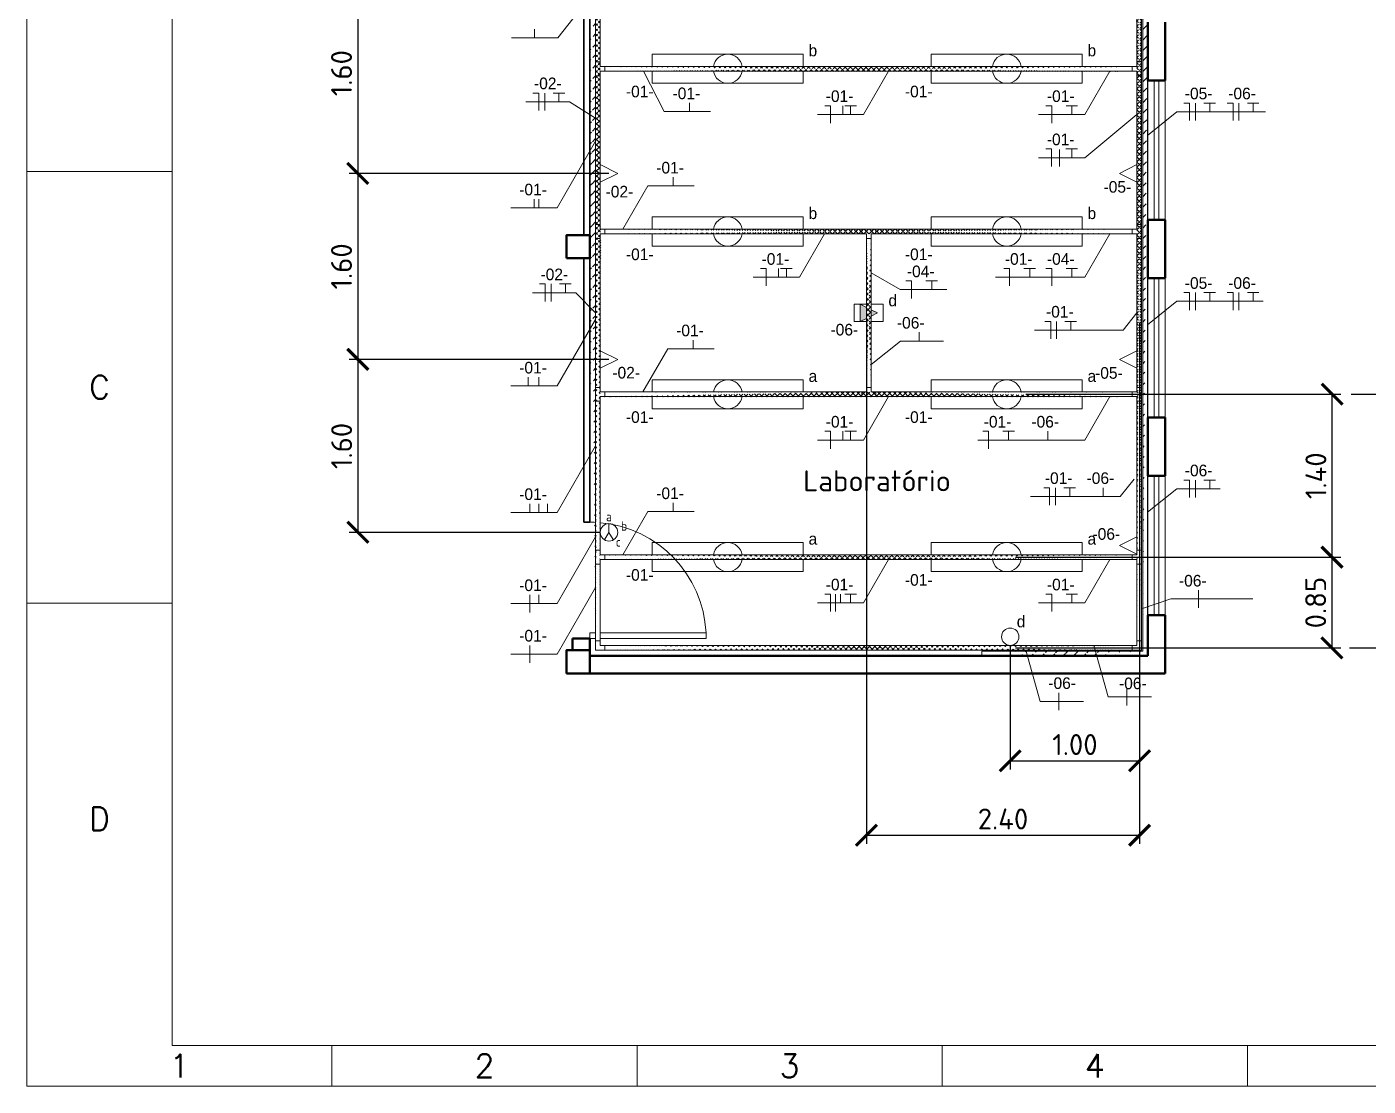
# Model space of a CAD drawing. Header units: metres. Extents: x 27.1 to 72, y 1.1 to 15.9.
# Drawn here: x 51.02 to 62.56, y 1.07 to 10.18 of the extents above; entities that cross this region are included whole.
import ezdxf
from ezdxf.enums import TextEntityAlignment as Align

# ---------------------------------------------------------------- set-up
doc = ezdxf.new("R2010")
doc.units = ezdxf.units.M
doc.header["$LTSCALE"] = 0.5
doc.header["$PDMODE"] = 34
for name, color, linetype, lineweight in [('018_Cotas', 1, 'Continuous', 18), ('018_Eletrocalha', 94, 'Continuous', 18), ('018_Portas_e_Janelas', 244, 'Continuous', 18), ('018_Simbologia', 3, 'Continuous', 18), ('035_Divisória', 5, 'Continuous', 35), ('035_Textos', 5, 'Continuous', 35), ('050_Alvenaria', 7, 'Continuous', 50), ('Cota', 3, 'Continuous', 13), ('Legenda', 1, 'Continuous', 18), ('Texto', 40, 'Continuous', 18)]:
    doc.layers.add(name, color=color, linetype=linetype, lineweight=lineweight)
doc.styles.add('DT', font='isocpeur.ttf')
doc.styles.add('N_CIRCUITO', font='isocp.shx', dxfattribs={"height": 0.125})
doc.styles.add('ROMANS', font='romans', dxfattribs={"height": 2.5})
doc.dimstyles.new('DTA', dxfattribs={"dimscale": 0, "dimtxt": 0.18, "dimasz": 0.18, "dimexe": 0.075, "dimexo": 0.075, "dimgap": 0.05, "dimtad": 1, "dimzin": 1, "dimdsep": 46, "dimtxsty": 'DT', "dimblk": 'ARCHTICK', "dimcen": 0, "dimadec": 0, "dimazin": 0, "dimtm": 1e-09, "dimtfac": 0.7, "dimtmove": 0, "dimatfit": 3, "dimldrblk": 'ARCHTICK', "dimfxl": 1, "dimtolj": 1, "dimarcsym": 0})
pattern_1 = [(0, (50.212, 2.841), (0, 6.985), [5.08, -1.905]), (90, (50.212, 2.841), (-6.985, 4e-16), [5.08, -1.905])]

# ---------------------------------------------------------------- blocks, each defined once
blk = doc.blocks.new('_ArchTick')
at = {"color": 0, "linetype": 'ByBlock', "const_width": 0.15}
blk.add_lwpolyline([(-0.5, -0.5), (0.5, 0.5)], dxfattribs=at)
blk = doc.blocks.new('*D19')
at = {"layer": '018_Cotas', "color": 0, "lineweight": -2, "transparency": 16777216}
for p, q in [((56.031, 10.643), (53.795, 10.643)), ((53.87, 10.643), (53.87, 8.918)), ((56.031, 8.918), (53.795, 8.918))]:
    blk.add_line(p, q, dxfattribs=at)
at = {"layer": 'Defpoints', "color": 0, "transparency": 16777216}
for p in [(56.106, 10.643), (53.87, 8.918), (56.106, 8.918)]:
    blk.add_point(p, dxfattribs=at)
at = {"layer": '018_Cotas', "color": 0, "lineweight": -2, "transparency": 16777216, "xscale": 0.18, "yscale": 0.18, "zscale": 0.18}
for p, rotation in [((53.87, 10.643), 90), ((53.87, 8.918), 270)]:
    blk.add_blockref('_ArchTick', p, dxfattribs=dict(at, rotation=rotation))
at = {"layer": '018_Cotas', "color": 0, "transparency": 16777216, "insert": (53.73, 9.78), "char_height": 0.18, "attachment_point": 5, "rotation": 90, "style": 'DT'}
blk.add_mtext('\\A1;1.60', dxfattribs=at)
blk = doc.blocks.new('*D20')
at = {"layer": '018_Cotas', "color": 0, "lineweight": -2, "transparency": 16777216}
for p, q in [((56.031, 8.918), (53.795, 8.918)), ((53.87, 8.918), (53.87, 7.318)), ((56.031, 7.318), (53.795, 7.318))]:
    blk.add_line(p, q, dxfattribs=at)
at = {"layer": 'Defpoints', "color": 0, "transparency": 16777216}
for p in [(56.106, 8.918), (53.87, 7.318), (56.106, 7.318)]:
    blk.add_point(p, dxfattribs=at)
at = {"layer": '018_Cotas', "color": 0, "lineweight": -2, "transparency": 16777216, "xscale": 0.18, "yscale": 0.18, "zscale": 0.18}
for p, rotation in [((53.87, 8.918), 90), ((53.87, 7.318), 270)]:
    blk.add_blockref('_ArchTick', p, dxfattribs=dict(at, rotation=rotation))
at = {"layer": '018_Cotas', "color": 0, "transparency": 16777216, "insert": (53.73, 8.118), "char_height": 0.18, "attachment_point": 5, "rotation": 90, "style": 'DT'}
blk.add_mtext('\\A1;1.60', dxfattribs=at)
blk = doc.blocks.new('*D21')
at = {"layer": '018_Cotas', "color": 0, "lineweight": -2, "transparency": 16777216}
for p, q in [((56.031, 7.318), (53.796, 7.318)), ((53.871, 7.318), (53.871, 5.831)), ((55.956, 5.831), (53.796, 5.831))]:
    blk.add_line(p, q, dxfattribs=at)
at = {"layer": 'Defpoints', "color": 0, "transparency": 16777216}
for p in [(56.106, 7.318), (53.871, 5.831), (56.031, 5.831)]:
    blk.add_point(p, dxfattribs=at)
at = {"layer": '018_Cotas', "color": 0, "lineweight": -2, "transparency": 16777216, "xscale": 0.18, "yscale": 0.18, "zscale": 0.18}
for p, rotation in [((53.871, 7.318), 90), ((53.871, 5.831), 270)]:
    blk.add_blockref('_ArchTick', p, dxfattribs=dict(at, rotation=rotation))
at = {"layer": '018_Cotas', "color": 0, "transparency": 16777216, "insert": (53.731, 6.574), "char_height": 0.18, "attachment_point": 5, "rotation": 90, "style": 'DT'}
blk.add_mtext('\\A1;1.60', dxfattribs=at)
blk = doc.blocks.new('*D22')
at = {"layer": '018_Cotas', "color": 0, "lineweight": -2, "transparency": 16777216}
for p, q in [((59.528, 5.618), (62.326, 5.618)), ((62.251, 5.618), (62.251, 4.837)), ((59.528, 4.837), (62.326, 4.837))]:
    blk.add_line(p, q, dxfattribs=at)
at = {"layer": 'Defpoints', "color": 0, "transparency": 16777216}
for p in [(59.453, 5.618), (59.453, 4.837), (62.251, 4.837)]:
    blk.add_point(p, dxfattribs=at)
at = {"layer": '018_Cotas', "color": 0, "lineweight": -2, "transparency": 16777216, "xscale": 0.18, "yscale": 0.18, "zscale": 0.18}
for p, rotation in [((62.251, 5.618), 90), ((62.251, 4.837), 270)]:
    blk.add_blockref('_ArchTick', p, dxfattribs=dict(at, rotation=rotation))
at = {"layer": '018_Cotas', "color": 0, "transparency": 16777216, "insert": (62.111, 5.227), "char_height": 0.18, "attachment_point": 5, "rotation": 90, "style": 'DT'}
blk.add_mtext('\\A1;0.85', dxfattribs=at)
blk = doc.blocks.new('*D23')
at = {"layer": '018_Cotas', "color": 0, "lineweight": -2, "transparency": 16777216}
for p, q in [((62.416, 7.018), (63.851, 7.018)), ((63.776, 4.837), (63.776, 7.018)), ((62.401, 4.837), (63.851, 4.837))]:
    blk.add_line(p, q, dxfattribs=at)
at = {"layer": 'Defpoints', "color": 0, "transparency": 16777216}
for p in [(62.341, 7.018), (63.776, 7.018), (62.326, 4.837)]:
    blk.add_point(p, dxfattribs=at)
at = {"layer": '018_Cotas', "color": 0, "lineweight": -2, "transparency": 16777216, "xscale": 0.18, "yscale": 0.18, "zscale": 0.18}
for p, rotation in [((63.776, 7.018), 90), ((63.776, 4.837), 270)]:
    blk.add_blockref('_ArchTick', p, dxfattribs=dict(at, rotation=rotation))
at = {"layer": '018_Cotas', "color": 0, "transparency": 16777216, "insert": (63.636, 5.927), "char_height": 0.18, "attachment_point": 5, "rotation": 90, "style": 'DT'}
blk.add_mtext('\\A1;2.25', dxfattribs=at)
blk = doc.blocks.new('*D24')
at = {"layer": '018_Cotas', "color": 0, "lineweight": -2, "transparency": 16777216}
for p, q in [((58.246, 7.663), (58.246, 3.151)), ((60.596, 7.633), (60.596, 3.151)), ((58.246, 3.226), (60.596, 3.226))]:
    blk.add_line(p, q, dxfattribs=at)
at = {"layer": 'Defpoints', "color": 0, "transparency": 16777216}
for p in [(58.246, 7.738), (60.596, 7.708), (60.596, 3.226)]:
    blk.add_point(p, dxfattribs=at)
at = {"layer": '018_Cotas', "color": 0, "lineweight": -2, "transparency": 16777216, "xscale": 0.18, "yscale": 0.18, "zscale": 0.18, "rotation": 180}
blk.add_blockref('_ArchTick', (58.246, 3.226), dxfattribs=at)
at = {"layer": '018_Cotas', "color": 0, "lineweight": -2, "transparency": 16777216, "xscale": 0.18, "yscale": 0.18, "zscale": 0.18}
blk.add_blockref('_ArchTick', (60.596, 3.226), dxfattribs=at)
at = {"layer": '018_Cotas', "color": 0, "transparency": 16777216, "insert": (59.421, 3.366), "char_height": 0.18, "attachment_point": 5, "style": 'DT'}
blk.add_mtext('\\A1;2.40', dxfattribs=at)
blk = doc.blocks.new('*D25')
at = {"layer": '018_Cotas', "color": 0, "lineweight": -2, "transparency": 16777216}
for p, q in [((59.483, 4.858), (59.483, 3.791)), ((60.596, 4.858), (60.596, 3.791)), ((59.483, 3.866), (60.596, 3.866))]:
    blk.add_line(p, q, dxfattribs=at)
at = {"layer": 'Defpoints', "color": 0, "transparency": 16777216}
for p in [(59.483, 4.933), (60.596, 4.933), (60.596, 3.866)]:
    blk.add_point(p, dxfattribs=at)
at = {"layer": '018_Cotas', "color": 0, "lineweight": -2, "transparency": 16777216, "xscale": 0.18, "yscale": 0.18, "zscale": 0.18, "rotation": 180}
blk.add_blockref('_ArchTick', (59.483, 3.866), dxfattribs=at)
at = {"layer": '018_Cotas', "color": 0, "lineweight": -2, "transparency": 16777216, "xscale": 0.18, "yscale": 0.18, "zscale": 0.18}
blk.add_blockref('_ArchTick', (60.596, 3.866), dxfattribs=at)
at = {"layer": '018_Cotas', "color": 0, "transparency": 16777216, "insert": (60.04, 4.006), "char_height": 0.18, "attachment_point": 5, "style": 'DT'}
blk.add_mtext('\\A1;1.00', dxfattribs=at)
blk = doc.blocks.new('*D26')
at = {"layer": '018_Cotas', "color": 0, "lineweight": -2, "transparency": 16777216}
for p, q in [((59.618, 7.019), (62.328, 7.019)), ((62.253, 5.618), (62.253, 7.019)), ((61.002, 5.618), (62.328, 5.618))]:
    blk.add_line(p, q, dxfattribs=at)
at = {"layer": 'Defpoints', "color": 0, "transparency": 16777216}
for p in [(59.543, 7.019), (62.253, 7.019), (60.927, 5.618)]:
    blk.add_point(p, dxfattribs=at)
at = {"layer": '018_Cotas', "color": 0, "lineweight": -2, "transparency": 16777216, "xscale": 0.18, "yscale": 0.18, "zscale": 0.18}
for p, rotation in [((62.253, 7.019), 90), ((62.253, 5.618), 270)]:
    blk.add_blockref('_ArchTick', p, dxfattribs=dict(at, rotation=rotation))
at = {"layer": '018_Cotas', "color": 0, "transparency": 16777216, "insert": (62.113, 6.318), "char_height": 0.18, "attachment_point": 5, "rotation": 90, "style": 'DT'}
blk.add_mtext('\\A1;1.40', dxfattribs=at)

msp = doc.modelspace()

# ---------------------------------------------------------------- hatches: boundary and pattern name
at = {"layer": '018_Cotas'}
h = msp.add_hatch(dxfattribs=at)
h.set_pattern_fill('ANSI31', color=3, scale=0.02)
edge = h.paths.add_edge_path()
edge.add_line((60.623, 13.45), (60.623, 4.808))
edge.add_line((60.663, 10.168), (60.663, 4.768))
edge.add_line((60.666, 11.418), (60.666, 10.218))
edge.add_line((60.666, 13.118), (60.666, 11.918))
edge.add_line((60.666, 13.468), (60.666, 13.118))
h = msp.add_hatch(dxfattribs=at)
h.set_pattern_fill('ANSI31', color=3, scale=0.02)
edge = h.paths.add_edge_path()
edge.add_line((55.866, 13.368), (55.866, 11.028))
edge.add_line((55.916, 4.818), (55.916, 13.355))
edge.add_line((55.866, 5.918), (55.866, 10.168))
h = msp.add_hatch(dxfattribs=at)
h.set_pattern_fill('ANSI37', color=3, scale=0.01)
h.set_pattern_definition([(45, (0, 0.027033), (-0.02245064, 0.02245064), []), (135, (0, 0.027033), (-0.02245064, -0.02245064), [])])
edge = h.paths.add_edge_path()
edge.add_line((55.916, 4.898), (55.916, 13.382))
edge.add_line((55.956, 4.898), (55.956, 5.534))
edge.add_line((55.956, 5.706), (55.956, 6.958))
edge.add_line((55.956, 7.105), (55.96, 8.329))
edge.add_line((55.956, 8.505), (55.956, 9.745))
edge.add_line((55.956, 9.904), (55.956, 11.142))
edge.add_line((55.956, 11.262), (55.956, 12.538))
edge.add_line((55.956, 12.703), (55.956, 13.382))
h = msp.add_hatch(dxfattribs=at)
h.set_pattern_fill('ANSI37', color=3, scale=0.01)
h.set_pattern_definition([(45, (0, -0.008826), (-0.02245064, 0.02245064), []), (135, (0, -0.008826), (-0.02245064, -0.02245064), [])])
edge = h.paths.add_edge_path()
edge.add_line((60.613, 13.355), (60.613, 4.898))
edge.add_line((60.573, 12.709), (60.573, 13.346))
edge.add_line((60.573, 11.283), (60.573, 12.547))
edge.add_line((60.568, 9.877), (60.573, 11.109))
edge.add_line((60.573, 8.513), (60.573, 9.719))
edge.add_line((60.573, 8.323), (60.573, 7.103))
edge.add_line((60.573, 6.929), (60.573, 5.718))
edge.add_line((60.573, 5.549), (60.573, 4.898))
h = msp.add_hatch(dxfattribs=at)
h.set_pattern_fill('ANSI37', color=3, scale=0.01)
h.set_pattern_definition([(45, (0.005158, -0.001502), (-0.02245064, 0.02245064), []), (135, (0.005158, -0.001502), (-0.02245064, -0.02245064), [])])
edge = h.paths.add_edge_path()
edge.add_line((60.495, 9.794), (55.961, 9.796))
edge.add_line((60.495, 9.834), (55.961, 9.836))
h = msp.add_hatch(dxfattribs=at)
h.set_pattern_fill('ANSI37', color=3, scale=0.01)
h.set_pattern_definition([(45, (-0.058863, 0), (-0.02245064, 0.02245064), []), (135, (-0.058863, 0), (-0.02245064, -0.02245064), [])])
edge = h.paths.add_edge_path()
edge.add_line((58.206, 8.398), (55.996, 8.398))
edge.add_line((60.514, 8.438), (55.996, 8.438))
edge.add_line((60.514, 8.398), (58.326, 8.398))
h = msp.add_hatch(dxfattribs=at)
h.set_pattern_fill('ANSI37', color=3, scale=0.01)
edge = h.paths.add_edge_path()
edge.add_line((58.286, 8.398), (58.286, 7.078))
edge.add_line((58.246, 8.398), (58.246, 7.078))
h = msp.add_hatch(dxfattribs=at)
h.set_pattern_fill('ANSI37', color=3, scale=0.01)
h.set_pattern_definition([(45, (0.0061, -0.001617), (-0.02245064, 0.02245064), []), (135, (0.0061, -0.001617), (-0.02245064, -0.02245064), [])])
edge = h.paths.add_edge_path()
edge.add_line((60.502, 6.996), (55.962, 6.996))
edge.add_line((58.206, 7.038), (55.962, 7.036))
edge.add_line((60.502, 7.036), (58.326, 7.038))
h = msp.add_hatch(dxfattribs=at)
h.set_pattern_fill('ANSI37', color=3, scale=0.01)
h.set_pattern_definition([(45, (-0.02014, -0.001342), (-0.02245064, 0.02245064), []), (135, (-0.02014, -0.001342), (-0.02245064, -0.02245064), [])])
edge = h.paths.add_edge_path()
edge.add_line((60.553, 5.596), (55.996, 5.598))
edge.add_line((60.553, 5.636), (55.996, 5.636))
h = msp.add_hatch(dxfattribs=at)
h.set_pattern_fill('ANSI37', color=3, scale=0.01)
h.set_pattern_definition([(45, (0.035634, 0), (-0.02245064, 0.02245064), []), (135, (0.035634, 0), (-0.02245064, -0.02245064), [])])
edge = h.paths.add_edge_path()
edge.add_line((60.533, 4.818), (55.951, 4.818))
edge.add_line((60.569, 4.858), (55.991, 4.858))
h = msp.add_hatch(dxfattribs=at)
h.set_pattern_fill('ANSI31', color=3, scale=0.02)
h.set_pattern_definition([(45, (3.262815, 0), (-0.04490128, 0.04490128), [])])
edge = h.paths.add_edge_path()
edge.add_line((60.663, 4.808), (59.178, 4.818))
edge.add_line((60.663, 4.768), (59.128, 4.768))
at = {"layer": '018_Simbologia'}
h = msp.add_hatch(dxfattribs=at)
h.set_pattern_fill('ANGLE', color=256)
h.set_pattern_definition(pattern_1)
h.paths.add_polyline_path([(60.058, 9.59), (60.058, 9.74), (59.692, 9.63), (59.558, 9.59)])
h.paths.add_polyline_path([(59.592, 9.411), (59.709, 9.411), (59.709, 9.561), (59.592, 9.561)], flags=9)
h = msp.add_hatch(color=256, dxfattribs=at)
h.dxf.hatch_style = 1
h.paths.add_polyline_path([(58.286, 7.745), (58.286, 7.69), (58.341, 7.718)])
h.paths.add_polyline_path([(58.246, 7.67), (58.246, 7.765), (58.191, 7.793), (58.191, 7.643)])
h = msp.add_hatch(dxfattribs=at)
h.set_pattern_fill('ANGLE', color=256)
h.set_pattern_definition(pattern_1)
h.paths.add_polyline_path([(57.81, 7.29), (57.66, 7.365), (57.66, 7.215)])

# ---------------------------------------------------------------- linework, layer by layer
at = {"layer": '018_Eletrocalha'}
for p, q in [((60.613, 13.435), (60.613, 4.898)), ((60.623, 13.45), (60.623, 4.808)), ((55.916, 4.818), (55.916, 13.355)), ((55.866, 5.918), (55.866, 10.168)), ((60.663, 10.168), (60.663, 4.768)), ((60.573, 9.837), (55.956, 9.837)), ((60.573, 9.797), (55.956, 9.797)), ((55.956, 8.478), (55.956, 9.757)), ((60.573, 8.438), (55.956, 8.438)), ((58.246, 8.398), (55.956, 8.398)), ((58.246, 8.398), (58.246, 7.078)), ((60.573, 8.398), (58.286, 8.398)), ((58.286, 8.398), (58.286, 7.078)), ((58.206, 7.038), (55.956, 7.038)), ((60.573, 6.998), (55.956, 6.998)), ((60.573, 7.038), (58.326, 7.038)), ((60.573, 5.638), (55.956, 5.638)), ((60.573, 5.598), (55.956, 5.598)), ((60.573, 5.558), (60.573, 4.898)), ((55.956, 4.898), (55.916, 4.898)), ((60.533, 4.858), (55.956, 4.858)), ((55.996, 4.858), (55.996, 4.818)), ((60.613, 4.818), (55.916, 4.818)), ((59.24, 4.768), (59.24, 4.808)), ((60.623, 4.808), (59.24, 4.808)), ((60.663, 4.768), (59.24, 4.768))]:
    msp.add_line(p, q, dxfattribs=at)
for points in [[(55.916, 9.757), (55.916, 9.877), (55.956, 9.877), (55.956, 9.837), (55.996, 9.837), (55.996, 9.797), (55.956, 9.797), (55.956, 9.757)], [(60.613, 9.757), (60.613, 9.877), (60.573, 9.877), (60.573, 9.837), (60.533, 9.837), (60.533, 9.797), (60.573, 9.797), (60.573, 9.757)], [(55.916, 8.358), (55.916, 8.478), (55.956, 8.478), (55.956, 8.438), (55.996, 8.438), (55.996, 8.398), (55.956, 8.398), (55.956, 8.358)], [(58.326, 8.438), (58.206, 8.438), (58.206, 8.398), (58.246, 8.398), (58.246, 8.358), (58.286, 8.358), (58.286, 8.398), (58.326, 8.398)], [(60.613, 8.358), (60.613, 8.478), (60.573, 8.478), (60.573, 8.438), (60.533, 8.438), (60.533, 8.398), (60.573, 8.398), (60.573, 8.358)], [(55.916, 6.958), (55.916, 7.078), (55.956, 7.078), (55.956, 7.038), (55.996, 7.038), (55.996, 6.998), (55.956, 6.998), (55.956, 6.958)], [(58.326, 6.998), (58.206, 6.998), (58.206, 7.038), (58.246, 7.038), (58.246, 7.078), (58.286, 7.078), (58.286, 7.038), (58.326, 7.038)], [(60.613, 6.958), (60.613, 7.078), (60.573, 7.078), (60.573, 7.038), (60.533, 7.038), (60.533, 6.998), (60.573, 6.998), (60.573, 6.958)], [(55.916, 5.558), (55.916, 5.678), (55.956, 5.678), (55.956, 5.638), (55.996, 5.638), (55.996, 5.598), (55.956, 5.598), (55.956, 5.558)], [(60.613, 5.558), (60.613, 5.678), (60.573, 5.678), (60.573, 5.638), (60.533, 5.638), (60.533, 5.598), (60.573, 5.598), (60.573, 5.558)], [(60.613, 4.818), (60.533, 4.818), (60.533, 4.858), (60.573, 4.858), (60.573, 4.898), (60.613, 4.898)]]:
    msp.add_lwpolyline(points, close=True, dxfattribs=at)
for points in [[(60.573, 8.398), (60.573, 7.038)], [(55.956, 5.638), (55.956, 6.958)], [(60.573, 6.998), (60.573, 5.638)], [(55.956, 4.858), (55.956, 5.598)]]:
    msp.add_lwpolyline(points, dxfattribs=at)
msp.add_arc((55.866, 4.919), 0.999, 87.1309, 90.1304, dxfattribs=at)
at = {"layer": '018_Portas_e_Janelas'}
for p, q in [((60.666, 9.718), (60.666, 8.518)), ((60.721, 9.718), (60.721, 8.518)), ((60.761, 9.718), (60.761, 8.518)), ((60.816, 8.518), (60.816, 9.718)), ((60.816, 8.018), (60.666, 8.018)), ((60.666, 8.018), (60.666, 6.818)), ((60.721, 8.018), (60.721, 6.818)), ((60.761, 8.018), (60.761, 6.818)), ((60.816, 6.818), (60.816, 8.018)), ((60.816, 6.818), (60.666, 6.818)), ((60.666, 6.318), (60.666, 5.118)), ((60.721, 6.318), (60.721, 5.118)), ((60.761, 6.318), (60.761, 5.118)), ((60.816, 5.118), (60.816, 6.318))]:
    msp.add_line(p, q, dxfattribs=at)
for points in [[(55.918, 4.968), (55.866, 4.968), (55.866, 4.918), (55.918, 4.918)], [(55.958, 4.918), (56.866, 4.918), (56.866, 4.968), (55.958, 4.968)]]:
    msp.add_lwpolyline(points, dxfattribs=at)
msp.add_arc((55.868, 4.919), 0.999, 2.8072, 84.8308, dxfattribs=at)
at = {"layer": '018_Simbologia'}
for p, q in [((55.956, 9.877), (55.956, 11.142)), ((60.573, 9.877), (60.573, 11.142)), ((55.59, 10.083), (55.92, 10.5)), ((55.39, 10.083), (55.39, 10.158)), ((55.191, 10.083), (55.59, 10.083)), ((56.327, 9.798), (56.505, 9.449)), ((58.222, 9.425), (58.437, 9.798)), ((60.125, 9.425), (60.34, 9.798)), ((60.573, 8.478), (60.573, 9.757)), ((55.427, 9.609), (55.377, 9.609)), ((55.427, 9.459), (55.427, 9.609)), ((55.478, 9.459), (55.478, 9.609)), ((55.65, 9.609), (55.55, 9.609)), ((55.6, 9.534), (55.6, 9.609)), ((55.317, 9.534), (55.691, 9.534)), ((55.691, 9.534), (55.916, 9.393)), ((56.723, 9.449), (56.723, 9.524)), ((57.937, 9.5), (57.887, 9.5)), ((57.937, 9.35), (57.937, 9.5)), ((58.042, 9.425), (58.042, 9.5)), ((58.16, 9.5), (58.06, 9.5)), ((58.11, 9.425), (58.11, 9.5)), ((59.84, 9.5), (59.79, 9.5)), ((59.84, 9.35), (59.84, 9.5)), ((60.063, 9.5), (59.963, 9.5)), ((60.013, 9.425), (60.013, 9.5)), ((61.026, 9.523), (60.976, 9.523)), ((61.026, 9.373), (61.026, 9.523)), ((61.077, 9.373), (61.077, 9.523)), ((61.249, 9.523), (61.149, 9.523)), ((61.199, 9.448), (61.199, 9.523)), ((61.4, 9.523), (61.35, 9.523)), ((61.4, 9.373), (61.4, 9.523)), ((61.451, 9.373), (61.451, 9.523)), ((61.623, 9.523), (61.523, 9.523)), ((61.573, 9.448), (61.573, 9.523)), ((56.505, 9.449), (56.903, 9.449)), ((57.824, 9.425), (58.222, 9.425)), ((59.727, 9.425), (60.125, 9.425)), ((60.124, 9.053), (60.573, 9.425)), ((60.916, 9.448), (60.663, 9.245)), ((60.916, 9.448), (61.679, 9.448)), ((55.585, 8.622), (55.916, 9.195)), ((59.839, 9.128), (59.789, 9.128)), ((59.839, 8.978), (59.839, 9.128)), ((59.907, 8.978), (59.907, 9.122)), ((60.062, 9.128), (59.962, 9.128)), ((60.012, 9.053), (60.012, 9.128)), ((59.726, 9.053), (60.124, 9.053)), ((55.956, 8.843), (55.956, 8.993)), ((56.106, 8.918), (55.956, 8.993)), ((56.106, 8.918), (55.956, 8.843)), ((60.423, 8.918), (60.573, 8.993)), ((60.423, 8.918), (60.573, 8.843)), ((60.573, 8.843), (60.573, 8.993)), ((56.151, 8.438), (56.366, 8.81)), ((56.366, 8.81), (56.764, 8.81)), ((56.584, 8.81), (56.584, 8.885)), ((55.386, 8.622), (55.386, 8.697)), ((55.427, 8.622), (55.427, 8.697)), ((55.187, 8.622), (55.585, 8.622)), ((55.956, 7.078), (55.956, 8.378)), ((57.67, 8.025), (57.885, 8.398)), ((60.125, 8.025), (60.34, 8.398)), ((60.573, 8.343), (60.573, 8.193)), ((57.384, 8.1), (57.334, 8.1)), ((57.384, 7.95), (57.384, 8.1)), ((57.489, 8.025), (57.489, 8.1)), ((57.608, 8.1), (57.508, 8.1)), ((57.558, 8.025), (57.558, 8.1)), ((59.478, 8.1), (59.428, 8.1)), ((59.478, 7.95), (59.478, 8.1)), ((59.701, 8.1), (59.601, 8.1)), ((59.651, 8.025), (59.651, 8.1)), ((59.84, 8.1), (59.79, 8.1)), ((59.84, 7.95), (59.84, 8.1)), ((60.063, 8.1), (59.963, 8.1)), ((60.013, 8.025), (60.013, 8.1)), ((55.483, 7.967), (55.433, 7.967)), ((55.483, 7.817), (55.483, 7.967)), ((55.534, 7.817), (55.534, 7.967)), ((55.706, 7.967), (55.606, 7.967)), ((55.656, 7.892), (55.656, 7.967)), ((57.272, 8.025), (57.67, 8.025)), ((58.536, 7.918), (58.286, 8.062)), ((58.635, 7.993), (58.585, 7.993)), ((58.635, 7.843), (58.635, 7.993)), ((58.858, 7.993), (58.758, 7.993)), ((58.808, 7.918), (58.808, 7.993)), ((59.357, 8.025), (60.125, 8.025)), ((55.373, 7.892), (55.747, 7.892)), ((55.747, 7.892), (55.916, 7.718)), ((58.536, 7.918), (58.939, 7.918)), ((61.026, 7.893), (60.976, 7.893)), ((61.026, 7.743), (61.026, 7.893)), ((61.077, 7.743), (61.077, 7.893)), ((61.249, 7.893), (61.149, 7.893)), ((61.199, 7.818), (61.199, 7.893)), ((61.4, 7.893), (61.35, 7.893)), ((61.4, 7.743), (61.4, 7.893)), ((61.451, 7.743), (61.451, 7.893)), ((61.623, 7.893), (61.523, 7.893)), ((61.573, 7.818), (61.573, 7.893)), ((58.141, 7.643), (58.141, 7.793)), ((58.191, 7.643), (58.191, 7.793)), ((58.246, 7.765), (58.191, 7.793)), ((58.341, 7.718), (58.286, 7.745)), ((60.916, 7.818), (60.663, 7.615)), ((60.916, 7.818), (61.66, 7.818)), ((55.585, 7.09), (55.916, 7.662)), ((58.246, 7.643), (58.141, 7.643)), ((58.246, 7.67), (58.191, 7.643)), ((58.341, 7.718), (58.286, 7.69)), ((58.391, 7.643), (58.286, 7.643)), ((59.831, 7.645), (59.781, 7.645)), ((59.831, 7.495), (59.831, 7.645)), ((59.882, 7.495), (59.882, 7.645)), ((60.054, 7.645), (59.954, 7.645)), ((60.004, 7.57), (60.004, 7.645)), ((60.454, 7.57), (60.573, 7.718)), ((58.699, 7.476), (58.699, 7.551)), ((59.693, 7.57), (60.454, 7.57)), ((55.956, 7.243), (55.956, 7.393)), ((56.106, 7.318), (55.956, 7.393)), ((56.322, 7.038), (56.537, 7.41)), ((56.537, 7.41), (56.935, 7.41)), ((56.755, 7.41), (56.755, 7.485)), ((58.538, 7.476), (58.286, 7.273)), ((58.538, 7.476), (58.91, 7.476)), ((60.423, 7.318), (60.573, 7.393)), ((60.573, 7.243), (60.573, 7.393)), ((56.106, 7.318), (55.956, 7.243)), ((60.423, 7.318), (60.573, 7.243)), ((55.337, 7.09), (55.337, 7.165)), ((55.427, 7.09), (55.427, 7.165)), ((55.187, 7.09), (55.585, 7.09)), ((58.222, 6.625), (58.437, 6.998)), ((60.125, 6.625), (60.34, 6.998)), ((57.937, 6.7), (57.887, 6.7)), ((57.937, 6.55), (57.937, 6.7)), ((58.042, 6.625), (58.042, 6.7)), ((58.16, 6.7), (58.06, 6.7)), ((58.11, 6.625), (58.11, 6.7)), ((59.296, 6.7), (59.246, 6.7)), ((59.296, 6.55), (59.296, 6.7)), ((59.519, 6.7), (59.419, 6.7)), ((59.469, 6.625), (59.469, 6.7)), ((59.808, 6.625), (59.808, 6.7)), ((57.824, 6.625), (58.222, 6.625)), ((59.204, 6.625), (60.125, 6.625)), ((60.573, 6.643), (60.573, 6.493)), ((55.585, 6.002), (55.916, 6.575)), ((60.429, 6.14), (60.548, 6.287)), ((61.026, 6.281), (60.976, 6.281)), ((61.026, 6.131), (61.026, 6.281)), ((61.077, 6.131), (61.077, 6.281)), ((61.249, 6.281), (61.149, 6.281)), ((61.199, 6.206), (61.199, 6.281)), ((59.658, 6.14), (60.429, 6.14)), ((59.822, 6.215), (59.772, 6.215)), ((59.822, 6.065), (59.822, 6.215)), ((59.873, 6.065), (59.873, 6.215)), ((60.045, 6.215), (59.945, 6.215)), ((59.995, 6.14), (59.995, 6.215)), ((60.283, 6.14), (60.283, 6.215)), ((60.916, 6.206), (60.663, 6.004)), ((60.916, 6.206), (61.288, 6.206)), ((55.187, 6.002), (55.585, 6.002)), ((55.351, 6.002), (55.351, 6.077)), ((55.427, 6.002), (55.427, 6.077)), ((55.503, 6.002), (55.503, 6.077)), ((56.151, 5.638), (56.366, 6.01)), ((56.366, 6.01), (56.764, 6.01)), ((56.584, 6.01), (56.584, 6.085)), ((56.031, 5.906), (56.031, 5.831)), ((55.585, 5.218), (55.916, 5.791)), ((56.031, 5.831), (55.996, 5.771)), ((56.066, 5.77), (56.031, 5.831)), ((60.423, 5.718), (60.573, 5.793)), ((60.573, 5.643), (60.573, 5.793)), ((60.423, 5.718), (60.573, 5.643)), ((58.222, 5.225), (58.437, 5.598)), ((60.125, 5.225), (60.34, 5.598)), ((55.585, 4.784), (55.916, 5.357)), ((61.104, 5.183), (61.104, 5.333)), ((55.187, 5.218), (55.585, 5.218)), ((55.351, 5.143), (55.351, 5.293)), ((55.427, 5.218), (55.427, 5.293)), ((57.824, 5.225), (58.222, 5.225)), ((57.937, 5.3), (57.887, 5.3)), ((57.937, 5.15), (57.937, 5.3)), ((57.98, 5.15), (57.98, 5.3)), ((58.023, 5.225), (58.023, 5.3)), ((58.16, 5.3), (58.06, 5.3)), ((58.11, 5.225), (58.11, 5.3)), ((59.727, 5.225), (60.125, 5.225)), ((59.84, 5.3), (59.79, 5.3)), ((59.84, 5.15), (59.84, 5.3)), ((60.063, 5.3), (59.963, 5.3)), ((60.013, 5.225), (60.013, 5.3)), ((60.866, 5.258), (60.613, 5.172)), ((60.866, 5.258), (61.569, 5.258)), ((55.351, 4.709), (55.351, 4.859)), ((60.326, 4.416), (60.203, 4.857)), ((55.187, 4.784), (55.585, 4.784)), ((59.741, 4.377), (59.618, 4.818)), ((59.902, 4.302), (59.902, 4.452)), ((60.326, 4.416), (60.698, 4.416)), ((60.487, 4.341), (60.487, 4.491)), ((59.741, 4.377), (60.113, 4.377))]:
    msp.add_line(p, q, dxfattribs=at)
for points in [[(57.703, 9.838), (57.703, 9.943), (56.403, 9.943), (56.403, 9.838)], [(60.103, 9.838), (60.103, 9.943), (58.803, 9.943), (58.803, 9.838)], [(56.403, 9.798), (56.403, 9.693), (57.703, 9.693), (57.703, 9.798)], [(58.803, 9.798), (58.803, 9.693), (60.103, 9.693), (60.103, 9.798)], [(57.703, 8.438), (57.703, 8.543), (56.403, 8.543), (56.403, 8.438)], [(60.103, 8.438), (60.103, 8.543), (58.803, 8.543), (58.803, 8.438)], [(56.403, 8.398), (56.403, 8.293), (57.703, 8.293), (57.703, 8.398)], [(58.803, 8.398), (58.803, 8.293), (60.103, 8.293), (60.103, 8.398)], [(57.703, 7.038), (57.703, 7.143), (56.403, 7.143), (56.403, 7.038)], [(60.103, 7.038), (60.103, 7.143), (58.803, 7.143), (58.803, 7.038)], [(56.403, 6.998), (56.403, 6.893), (57.703, 6.893), (57.703, 6.998)], [(58.803, 6.998), (58.803, 6.893), (60.103, 6.893), (60.103, 6.998)], [(57.703, 5.638), (57.703, 5.743), (56.403, 5.743), (56.403, 5.638)], [(60.103, 5.638), (60.103, 5.743), (58.803, 5.743), (58.803, 5.638)], [(56.403, 5.598), (56.403, 5.493), (57.703, 5.493), (57.703, 5.598)], [(58.803, 5.598), (58.803, 5.493), (60.103, 5.493), (60.103, 5.598)]]:
    msp.add_lwpolyline(points, dxfattribs=at)
for points in [[(58.246, 7.793), (58.141, 7.793), (58.141, 7.793), (58.246, 7.793)], [(58.286, 7.793), (58.391, 7.793), (58.391, 7.793), (58.286, 7.793)], [(58.391, 7.793), (58.391, 7.793), (58.391, 7.643), (58.391, 7.643)]]:
    msp.add_lwpolyline(points, close=True, dxfattribs=at)
for centre in [(56.031, 5.831), (59.483, 4.933)]:
    msp.add_circle(centre, 0.075, dxfattribs=at)
for centre, start, end in [((57.053, 9.818), 9.2069, 170.7931), ((59.453, 9.818), 9.2069, 170.7931), ((57.053, 9.818), 189.2069, 350.7931), ((59.453, 9.818), 189.2069, 350.7931), ((57.053, 8.418), 9.2069, 170.7931), ((59.453, 8.418), 9.2069, 170.7931), ((57.053, 8.418), 189.2069, 350.7931), ((59.453, 8.418), 189.2069, 350.7931), ((57.053, 7.018), 9.2069, 170.7931), ((59.453, 7.018), 9.2069, 170.7931), ((57.053, 7.018), 189.2069, 350.7931), ((59.453, 7.018), 189.2069, 350.7931), ((57.053, 5.618), 9.2069, 170.7931), ((59.453, 5.618), 9.2069, 170.7931), ((57.053, 5.618), 189.2069, 350.7931), ((59.453, 5.618), 189.2069, 350.7931)]:
    msp.add_arc(centre, 0.125, start, end, dxfattribs=at)
at = {"layer": '035_Divisória'}
for p, q in [((55.816, 8.388), (55.816, 10.828)), ((55.866, 8.388), (55.866, 10.828)), ((55.816, 8.188), (55.816, 5.918)), ((55.866, 8.188), (55.866, 5.918)), ((55.866, 5.918), (55.816, 5.918))]:
    msp.add_line(p, q, dxfattribs=at)
at = {"layer": '050_Alvenaria'}
for p, q in [((60.666, 10.218), (60.666, 9.718)), ((60.816, 10.218), (60.816, 9.718)), ((60.816, 9.718), (60.666, 9.718)), ((60.816, 9.718), (60.666, 9.718)), ((60.666, 8.518), (60.666, 8.018)), ((60.816, 8.518), (60.666, 8.518)), ((60.816, 8.518), (60.666, 8.518)), ((60.816, 8.518), (60.816, 8.018)), ((60.816, 8.018), (60.666, 8.018)), ((60.666, 6.818), (60.666, 6.318)), ((60.816, 6.818), (60.666, 6.818)), ((60.816, 6.818), (60.816, 6.318)), ((60.816, 6.318), (60.666, 6.318)), ((60.666, 5.118), (60.666, 4.768)), ((60.816, 5.118), (60.666, 5.118)), ((60.816, 5.118), (60.816, 4.618)), ((55.866, 4.918), (55.716, 4.918)), ((55.716, 4.918), (55.716, 4.818)), ((55.866, 4.818), (55.866, 4.918)), ((60.666, 4.768), (55.866, 4.768)), ((60.816, 4.618), (55.866, 4.618))]:
    msp.add_line(p, q, dxfattribs=at)
for points in [[(55.666, 8.188), (55.866, 8.188), (55.866, 8.388), (55.666, 8.388)], [(55.666, 4.618), (55.866, 4.618), (55.866, 4.818), (55.666, 4.818)]]:
    msp.add_lwpolyline(points, close=True, dxfattribs=at)
at = {"layer": 'Cota', "color": 7}
msp.add_lwpolyline([(51.023, 1.068), (72.023, 1.068), (72.023, 15.918), (51.023, 15.918)], close=True, dxfattribs=at)
at = {"layer": 'Legenda', "color": 7}
for p, q in [((52.273, 15.568), (52.273, 1.418)), ((52.273, 8.935), (51.023, 8.935)), ((52.273, 5.223), (51.023, 5.223)), ((52.273, 1.418), (71.673, 1.418)), ((53.648, 1.068), (53.648, 1.418)), ((58.898, 1.068), (58.898, 1.418)), ((61.523, 1.068), (61.523, 1.418))]:
    msp.add_line(p, q, dxfattribs=at)
at = {"layer": 'Texto', "color": 7}
msp.add_line((56.273, 1.418), (56.273, 1.068), dxfattribs=at)

# ---------------------------------------------------------------- texts
at = {"layer": '018_Simbologia', "style": 'N_CIRCUITO'}
for s, p in [('a', (56.031, 5.966)), ('b', (56.161, 5.885)), ('c', (56.111, 5.748))]:
    msp.add_text(s, height=0.08, dxfattribs=at).set_placement(p, align=Align.MIDDLE_CENTER)
at = {"layer": '018_Simbologia', "char_height": 0.1, "attachment_point": 1}
for s, insert in [('b', (57.748, 10.025)), ('b', (60.148, 10.025)), ('-02-', (55.386, 9.742)), ('-01-', (56.177, 9.672)), ('-01-', (56.578, 9.656)), ('-01-', (57.896, 9.632)), ('-01-', (58.577, 9.672)), ('-01-', (59.799, 9.632)), ('-05-', (60.985, 9.655)), ('-06-', (61.359, 9.655)), ('-01-', (59.798, 9.26)), ('-01-', (56.438, 9.017)), ('-01-', (55.259, 8.829)), ('-02-', (56.002, 8.811)), ('-05-', (60.286, 8.852)), ('b', (57.748, 8.625)), ('b', (60.148, 8.625)), ('-01-', (56.177, 8.272)), ('-01-', (57.344, 8.232)), ('-01-', (58.577, 8.272)), ('-01-', (59.437, 8.232)), ('-04-', (59.799, 8.232)), ('-02-', (55.442, 8.099)), ('-04-', (58.594, 8.125)), ('-05-', (60.985, 8.025)), ('-06-', (61.359, 8.025)), ('d', (58.435, 7.875)), ('-01-', (59.791, 7.778)), ('-01-', (56.609, 7.617)), ('-06-', (57.937, 7.624)), ('-06-', (58.508, 7.683)), ('-01-', (55.259, 7.297)), ('-02-', (56.06, 7.254)), ('a', (57.748, 7.225)), ('a', (60.148, 7.225)), ('-05-', (60.213, 7.252)), ('-01-', (56.177, 6.872)), ('-01-', (57.896, 6.832)), ('-01-', (58.577, 6.872)), ('-01-', (59.255, 6.832)), ('-06-', (59.665, 6.832)), ('-01-', (59.781, 6.347)), ('-06-', (60.14, 6.347)), ('-06-', (60.985, 6.413)), ('-01-', (55.259, 6.209)), ('-01-', (56.438, 6.217)), ('a', (57.748, 5.825)), ('a', (60.148, 5.825)), ('-06-', (60.191, 5.867)), ('-01-', (55.259, 5.426)), ('-01-', (56.177, 5.515)), ('-01-', (57.896, 5.432)), ('-01-', (58.577, 5.472)), ('-01-', (59.799, 5.432)), ('-06-', (60.935, 5.465)), ('d', (59.539, 5.114)), ('-01-', (55.259, 4.992)), ('-06-', (59.811, 4.584)), ('-06-', (60.419, 4.582))]:
    msp.add_mtext_dynamic_manual_height_columns(s, width=0.31923, gutter_width=1, heights=[0], dxfattribs=dict(at, insert=insert))
at = {"layer": '035_Textos', "insert": (57.702, 6.364), "char_height": 0.18, "attachment_point": 1, "style": 'DT'}
msp.add_mtext_dynamic_manual_height_columns('Laboratório', width=3.58845, gutter_width=0.9, heights=[0], dxfattribs=at)
at = {"layer": 'Legenda', "color": 7, "style": 'ROMANS'}
for s, p in [('C', (51.648, 7.079)), ('D', (51.648, 3.367)), ('1', (52.335, 1.243)), ('3', (57.585, 1.243)), ('4', (60.21, 1.243))]:
    msp.add_text(s, height=0.2, dxfattribs=at).set_placement(p, align=Align.MIDDLE_CENTER)
at = {"layer": 'Texto', "color": 7, "style": 'ROMANS'}
msp.add_text('2', height=0.2, dxfattribs=at).set_placement((54.96, 1.243), align=Align.MIDDLE_CENTER)

# ---------------------------------------------------------------- dimensions: what is measured, and where the dimension line sits
at = {"layer": '018_Cotas'}
for base, p1, p2, text, picture, middle in [((53.87, 8.918), (56.106, 10.643), (56.106, 8.918), '1.60', '*D19', (53.73, 9.78)), ((53.871, 5.831), (56.106, 7.318), (56.031, 5.831), '1.60', '*D21', (53.731, 6.574)), ((63.776, 7.018), (62.326, 4.837), (62.341, 7.018), '2.25', '*D23', (63.636, 5.927)), ((62.251, 4.837), (59.453, 5.618), (59.453, 4.837), '0.85', '*D22', (62.111, 5.227))]:
    dim = msp.add_linear_dim(base=base, p1=p1, p2=p2, angle=90, text=text, dimstyle='DTA', override={"dimscale": 1}, dxfattribs=at)
    dim.commit()
    dim.dimension.update_dxf_attribs({"geometry": picture, "text_midpoint": middle})
for base, p1, p2, picture, middle in [((53.87, 7.318), (56.106, 8.918), (56.106, 7.318), '*D20', (53.73, 8.118)), ((62.253, 7.019), (60.927, 5.618), (59.543, 7.019), '*D26', (62.113, 6.318))]:
    dim = msp.add_linear_dim(base=base, p1=p1, p2=p2, angle=90, dimstyle='DTA', override={"dimscale": 1}, dxfattribs=at)
    dim.commit()
    dim.dimension.update_dxf_attribs({"geometry": picture, "text_midpoint": middle})
for base, p1, p2, text, picture, middle in [((60.596, 3.226), (58.246, 7.738), (60.596, 7.708), '2.40', '*D24', (59.421, 3.366)), ((60.596, 3.866), (59.483, 4.933), (60.596, 4.933), '1.00', '*D25', (60.04, 4.006))]:
    dim = msp.add_linear_dim(base=base, p1=p1, p2=p2, text=text, dimstyle='DTA', override={"dimscale": 1}, dxfattribs=at)
    dim.commit()
    dim.dimension.update_dxf_attribs({"geometry": picture, "text_midpoint": middle})

doc.saveas('drawing.dxf')
